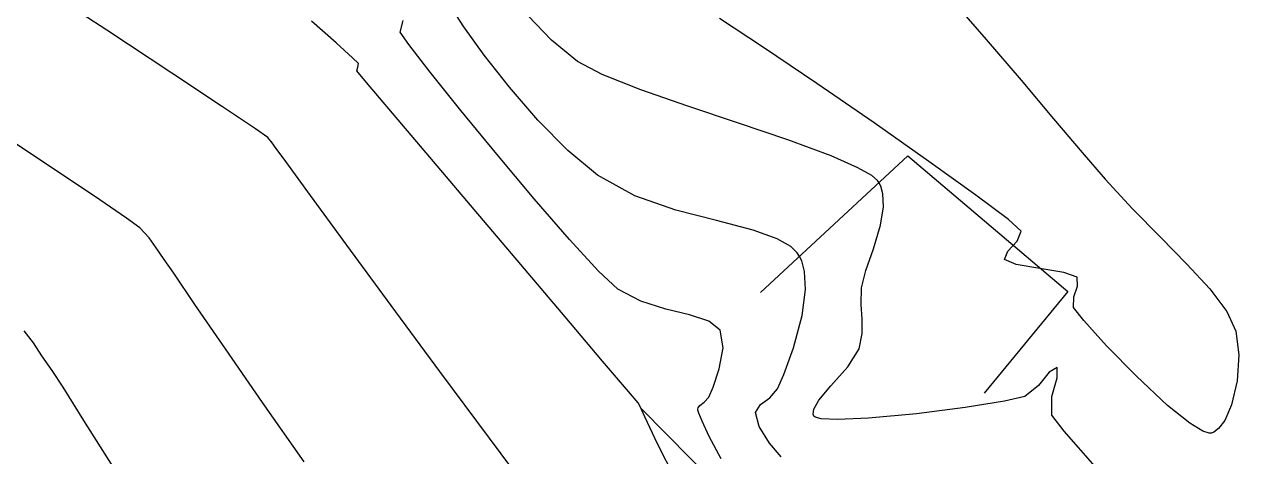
# Model space of a CAD drawing. Header units: feet. Extents: x 26064 to 27719, y 16802 to 28989.
# Drawn here: x 26273.73 to 26295.94, y 18067.46 to 18075.38 of the extents above; entities that cross this region are included whole.
import ezdxf

# ---------------------------------------------------------------- set-up
doc = ezdxf.new("R2010")
doc.units = ezdxf.units.FT
doc.header["$LTSCALE"] = 50
doc.header["$MEASUREMENT"] = 0
for name, pattern in [('HIDDEN', [0.375, 0.25, -0.125]), ('HIDDEN2', [0.1875, 0.125, -0.0625]), ('HIDN25', [0.0938, 0.0625, -0.0313])]:
    doc.linetypes.add(name, pattern=pattern)
for name, color, linetype in [('CONT-MJR', 160, 'HIDDEN'), ('CONT-MNR', 55, 'HIDN25'), ('EX-STORM DRAIN', 251, 'HIDDEN2')]:
    doc.layers.add(name, color=color, linetype=linetype)

msp = doc.modelspace()

# ---------------------------------------------------------------- linework, layer by layer
at = {"layer": 'CONT-MJR', "color": 7}
for p, q in [((26280.60896, 18075.23444, 595), (26280.66055, 18075.44587, 595)), ((26280.76425, 18075.00863, 595), (26280.60896, 18075.23444, 595)), ((26281.15671, 18074.50142, 595), (26280.76425, 18075.00863, 595)), ((26281.71661, 18073.80179, 595), (26281.15671, 18074.50142, 595)), ((26282.37425, 18072.99868, 595), (26281.71661, 18073.80179, 595)), ((26283.05988, 18072.18107, 595), (26282.37425, 18072.99868, 595)), ((26283.7038, 18071.4379, 595), (26283.05988, 18072.18107, 595)), ((26284.23627, 18070.85816, 595), (26283.7038, 18071.4379, 595)), ((26284.58756, 18070.53078, 595), (26284.23627, 18070.85816, 595)), ((26285.00683, 18070.30941, 595), (26284.58756, 18070.53078, 595)), ((26285.46416, 18070.16596, 595), (26285.00683, 18070.30941, 595)), ((26285.89873, 18070.05803, 595), (26285.46416, 18070.16596, 595)), ((26286.24969, 18069.94322, 595), (26285.89873, 18070.05803, 595)), ((26286.45623, 18069.77916, 595), (26286.24969, 18069.94322, 595)), ((26286.51102, 18069.45773, 595), (26286.45623, 18069.77916, 595)), ((26286.44287, 18069.07324, 595), (26286.51102, 18069.45773, 595)), ((26286.33062, 18068.73482, 595), (26286.44287, 18069.07324, 595)), ((26286.16511, 18068.45901, 595), (26286.25313, 18068.55157, 595)), ((26286.25313, 18068.55157, 595), (26286.33062, 18068.73482, 595)), ((26286.05055, 18068.33164, 595), (26286.05734, 18068.3562, 595)), ((26286.05197, 18068.3163, 595), (26286.05055, 18068.33164, 595)), ((26286.06954, 18068.25758, 595), (26286.05197, 18068.3163, 595)), ((26286.05734, 18068.3562, 595), (26286.09002, 18068.3996, 595)), ((26286.09002, 18068.3996, 595), (26286.16511, 18068.45901, 595)), ((26286.12872, 18068.11015, 595), (26286.06954, 18068.25758, 595)), ((26286.25783, 18067.83281, 595), (26286.12872, 18068.11015, 595)), ((26286.47622, 18067.42065, 595), (26286.25783, 18067.83281, 595))]:
    msp.add_line(p, q, dxfattribs=at)
at = {"layer": 'CONT-MNR', "color": 7}
for p, q in [((26275.23874, 18075.27295, 597), (26273.83866, 18076.18811, 597)), ((26281.76921, 18075.33066, 594), (26281.51301, 18075.72578, 594)), ((26279.43301, 18075.03615, 596), (26278.98564, 18075.43301, 596)), ((26282.14272, 18074.81166, 594), (26281.76921, 18075.33066, 594)), ((26285.00659, 18074.18112, 593), (26284.30327, 18074.45773, 593)), ((26283.12327, 18073.62549, 594), (26282.60395, 18074.22464, 594)), ((26286.79508, 18073.5701, 593), (26285.86738, 18073.88093, 593)), ((26290.27843, 18072.86731, 592), (26289.27459, 18073.57297, 592)), ((26278.34002, 18073.10446, 597), (26278.2659, 18073.21016, 597)), ((26288.48898, 18072.96828, 593), (26287.69913, 18073.26157, 593)), ((26284.21776, 18072.6143, 594), (26283.67108, 18073.07009, 594)), ((26275.01322, 18072.23142, 598), (26274.12806, 18072.82595, 598)), ((26278.96748, 18072.24273, 597), (26278.51498, 18072.86416, 597)), ((26286.39229, 18071.78328, 594), (26285.64767, 18071.97599, 594)), ((26289.39357, 18071.69854, 593), (26289.44766, 18072.03661, 593)), ((26289.26266, 18071.26798, 593), (26289.39357, 18071.69854, 593)), ((26287.74919, 18071.30866, 594), (26287.50196, 18071.45335, 594)), ((26291.88849, 18071.40874, 592), (26291.96328, 18071.59151, 592)), ((26276.29018, 18071.0739, 598), (26276.14422, 18071.2844, 598)), ((26288.00257, 18070.85429, 594), (26287.95017, 18071.04491, 594)), ((26291.87574, 18070.98265, 592), (26291.6578, 18071.06982, 592)), ((26292.30741, 18070.91005, 592), (26291.87574, 18070.98265, 592)), ((26292.98625, 18070.74762, 592), (26292.74639, 18070.83679, 592)), ((26295.41423, 18070.53367, 592), (26295.72591, 18070.12309, 592)), ((26287.95962, 18070.04537, 594), (26288.02102, 18070.52602, 594)), ((26292.92427, 18070.19637, 592), (26292.93063, 18070.39115, 592)), ((26277.40896, 18069.43681, 598), (26276.85216, 18070.25095, 598)), ((26293.10946, 18069.95384, 592), (26292.92427, 18070.19637, 592)), ((26284.30764, 18069.21403, 596), (26283.62366, 18070.02126, 596)), ((26289.05733, 18069.72047, 593), (26289.05569, 18069.98074, 593)), ((26289.00067, 18069.43657, 593), (26289.05733, 18069.72047, 593)), ((26274.05289, 18069.3093, 599), (26273.89754, 18069.54527, 599)), ((26274.24034, 18069.04334, 599), (26274.05289, 18069.3093, 599)), ((26288.4852, 18068.75672, 593), (26288.79577, 18069.10543, 593)), ((26288.26609, 18068.49854, 593), (26288.4852, 18068.75672, 593)), ((26292.52721, 18068.56395, 593), (26292.62566, 18068.90642, 593)), ((26294.64328, 18068.40037, 592), (26294.07232, 18068.93388, 592)), ((26284.99263, 18068.39425, 596), (26284.95737, 18068.44726, 596)), ((26287.10846, 18068.26903, 594), (26287.19959, 18068.4206, 594)), ((26288.1716, 18068.33375, 593), (26288.26609, 18068.49854, 593)), ((26291.65736, 18068.4767, 593), (26290.93796, 18068.36294, 593)), ((26295.04876, 18068.07348, 592), (26294.64328, 18068.40037, 592)), ((26288.17461, 18068.20564, 593), (26288.16068, 18068.2436, 593)), ((26288.60272, 18068.14038, 593), (26288.30912, 18068.15498, 593)), ((26289.17469, 18068.16607, 593), (26288.60272, 18068.14038, 593)), ((26292.74915, 18067.93118, 593), (26292.5242, 18068.22036, 593)), ((26287.35855, 18067.71123, 594), (26287.17492, 18068.01676, 594)), ((26293.31791, 18067.28002, 593), (26292.74915, 18067.93118, 593)), ((26283.0918, 18066.66712, 597), (26282.23786, 18067.80198, 597)), ((26287.57222, 18067.46182, 594), (26287.35855, 18067.71123, 594))]:
    msp.add_line(p, q, dxfattribs=at)
at = {"layer": 'CONT-MNR', "color": 7, "extrusion": (0.755253, 0.655434, 0)}
msp.add_line((26290.6651, 18075.86, 592), (26291.32249, 18075.1025, 592), dxfattribs=at)
at = {"layer": 'CONT-MNR', "color": 7, "extrusion": (0.717405, 0.696656, 0)}
msp.add_line((26283.37624, 18075.08968, 593), (26282.94498, 18075.53378, 593), dxfattribs=at)
at = {"layer": 'CONT-MNR', "color": 7, "extrusion": (-0.547448, -0.83684, 0)}
msp.add_line((26287.25061, 18074.95489, 592), (26286.44615, 18075.48115, 592), dxfattribs=at)
at = {"layer": 'CONT-MNR', "color": 7, "extrusion": (-0.55117, -0.834393, 0)}
msp.add_line((26276.43071, 18074.48558, 597), (26275.23874, 18075.27295, 597), dxfattribs=at)
at = {"layer": 'CONT-MNR', "color": 7, "extrusion": (-0.672209, -0.740361, 0)}
msp.add_line((26279.73316, 18074.76363, 596), (26279.43301, 18075.03615, 596), dxfattribs=at)
at = {"layer": 'CONT-MNR', "color": 7, "extrusion": (-0.638998, -0.769209, 0)}
msp.add_line((26283.84795, 18074.69781, 593), (26283.37624, 18075.08968, 593), dxfattribs=at)
at = {"layer": 'CONT-MNR', "color": 7, "extrusion": (0.76083, 0.648951, 0)}
msp.add_line((26291.32249, 18075.1025, 592), (26291.96213, 18074.35259, 592), dxfattribs=at)
at = {"layer": 'CONT-MNR', "color": 7, "extrusion": (-0.688249, -0.725475, 0)}
msp.add_line((26279.84419, 18074.65829, 596), (26279.73316, 18074.76363, 596), dxfattribs=at)
at = {"layer": 'CONT-MNR', "color": 7, "extrusion": (0.786318, 0.617822, 0)}
msp.add_line((26282.60395, 18074.22464, 594), (26282.14272, 18074.81166, 594), dxfattribs=at)
at = {"layer": 'CONT-MNR', "color": 7, "extrusion": (0.559705, 0.828692, 0)}
msp.add_line((26288.22937, 18074.29382, 592), (26287.25061, 18074.95489, 592), dxfattribs=at)
at = {"layer": 'CONT-MNR', "color": 7, "extrusion": (0.973335, -0.229388, 0)}
msp.add_line((26279.81417, 18074.52776, 596), (26279.82967, 18074.59351, 596), dxfattribs=at)
at = {"layer": 'CONT-MNR', "color": 7, "extrusion": (0.768735, 0.639568, 0)}
msp.add_line((26279.99165, 18074.31444, 596), (26279.81417, 18074.52776, 596), dxfattribs=at)
at = {"layer": 'CONT-MNR', "color": 7, "extrusion": (0.975781, -0.218748, 0)}
msp.add_line((26279.82967, 18074.59351, 596), (26279.84419, 18074.65829, 596), dxfattribs=at)
at = {"layer": 'CONT-MNR', "color": 7, "extrusion": (-0.46643, -0.884558, 0)}
msp.add_line((26284.30327, 18074.45773, 593), (26283.84795, 18074.69781, 593), dxfattribs=at)
at = {"layer": 'CONT-MNR', "color": 7, "extrusion": (-0.554797, -0.831986, 0)}
msp.add_line((26277.35721, 18073.86776, 597), (26276.43071, 18074.48558, 597), dxfattribs=at)
at = {"layer": 'CONT-MNR', "color": 7, "extrusion": (0.76454, 0.644577, 0)}
msp.add_line((26280.46474, 18073.7533, 596), (26279.99165, 18074.31444, 596), dxfattribs=at)
at = {"layer": 'CONT-MNR', "color": 7, "extrusion": (0.763604, 0.645685, 0)}
msp.add_line((26291.96213, 18074.35259, 592), (26292.55644, 18073.64974, 592), dxfattribs=at)
at = {"layer": 'CONT-MNR', "color": 7, "extrusion": (-0.329287, -0.94423, 0)}
msp.add_line((26285.86738, 18073.88093, 593), (26285.00659, 18074.18112, 593), dxfattribs=at)
at = {"layer": 'CONT-MNR', "color": 7, "extrusion": (-0.567743, -0.823206, 0)}
msp.add_line((26289.27459, 18073.57297, 592), (26288.22937, 18074.29382, 592), dxfattribs=at)
at = {"layer": 'CONT-MNR', "color": 7, "extrusion": (-0.558547, -0.829473, 0)}
msp.add_line((26277.96091, 18073.46124, 597), (26277.35721, 18073.86776, 597), dxfattribs=at)
at = {"layer": 'CONT-MNR', "color": 7, "extrusion": (0.763698, 0.645574, 0)}
msp.add_line((26281.14896, 18072.94388, 596), (26280.46474, 18073.7533, 596), dxfattribs=at)
at = {"layer": 'CONT-MNR', "color": 7, "extrusion": (0.76344, 0.645879, 0)}
msp.add_line((26292.55644, 18073.64974, 592), (26293.07784, 18073.03343, 592), dxfattribs=at)
at = {"layer": 'CONT-MNR', "color": 7, "extrusion": (0.552452, 0.833544, 0)}
msp.add_line((26274.12806, 18072.82595, 598), (26272.99978, 18073.57374, 598), dxfattribs=at)
at = {"layer": 'CONT-MNR', "color": 7, "extrusion": (-0.565913, -0.824465, 0)}
msp.add_line((26278.18445, 18073.30781, 597), (26277.96091, 18073.46124, 597), dxfattribs=at)
at = {"layer": 'CONT-MNR', "color": 7, "extrusion": (0.711961, 0.702219, 0)}
msp.add_line((26283.67108, 18073.07009, 594), (26283.12327, 18073.62549, 594), dxfattribs=at)
at = {"layer": 'CONT-MNR', "color": 7, "extrusion": (-0.322983, -0.946405, 0)}
msp.add_line((26287.69913, 18073.26157, 593), (26286.79508, 18073.5701, 593), dxfattribs=at)
at = {"layer": 'CONT-MNR', "color": 7, "extrusion": (0.767901, 0.640569, 0)}
msp.add_line((26278.2659, 18073.21016, 597), (26278.18445, 18073.30781, 597), dxfattribs=at)
at = {"layer": 'CONT-MNR', "color": 7, "extrusion": (0.808417, 0.588611, 0)}
msp.add_line((26278.51498, 18072.86416, 597), (26278.34002, 18073.10446, 597), dxfattribs=at)
at = {"layer": 'CONT-MNR', "color": 7, "extrusion": (0.758749, 0.651383, 0)}
msp.add_line((26293.07784, 18073.03343, 592), (26293.49875, 18072.54315, 592), dxfattribs=at)
at = {"layer": 'CONT-MNR', "color": 7, "extrusion": (0.763339, 0.645998, 0)}
msp.add_line((26281.95984, 18071.98571, 596), (26281.14896, 18072.94388, 596), dxfattribs=at)
at = {"layer": 'CONT-MNR', "color": 7, "extrusion": (-0.402562, -0.915393, 0)}
msp.add_line((26288.97779, 18072.75332, 593), (26288.48898, 18072.96828, 593), dxfattribs=at)
at = {"layer": 'CONT-MNR', "color": 7, "extrusion": (-0.498696, -0.866777, 0)}
msp.add_line((26289.23051, 18072.60792, 593), (26288.97779, 18072.75332, 593), dxfattribs=at)
at = {"layer": 'CONT-MNR', "color": 7, "extrusion": (-0.584388, -0.811474, 0)}
msp.add_line((26291.13305, 18072.25185, 592), (26290.27843, 18072.86731, 592), dxfattribs=at)
at = {"layer": 'CONT-MNR', "color": 7, "extrusion": (-0.484301, -0.874901, 0)}
msp.add_line((26284.89964, 18072.23684, 594), (26284.21776, 18072.6143, 594), dxfattribs=at)
at = {"layer": 'CONT-MNR', "color": 7, "extrusion": (-0.647535, -0.762036, 0)}
msp.add_line((26289.33389, 18072.52008, 593), (26289.23051, 18072.60792, 593), dxfattribs=at)
at = {"layer": 'CONT-MNR', "color": 7, "extrusion": (0.735262, 0.677783, 0)}
msp.add_line((26293.49875, 18072.54315, 592), (26293.99953, 18071.9999, 592), dxfattribs=at)
at = {"layer": 'CONT-MNR', "color": 7, "extrusion": (0.80637, 0.591411, 0)}
msp.add_line((26289.36387, 18072.47919, 593), (26289.33389, 18072.52008, 593), dxfattribs=at)
at = {"layer": 'CONT-MNR', "color": 7, "extrusion": (0.900435, 0.434992, 0)}
msp.add_line((26289.39561, 18072.4135, 593), (26289.36387, 18072.47919, 593), dxfattribs=at)
at = {"layer": 'CONT-MNR', "color": 7, "extrusion": (0.961665, 0.274228, 0)}
msp.add_line((26289.43614, 18072.27135, 593), (26289.39561, 18072.4135, 593), dxfattribs=at)
at = {"layer": 'CONT-MNR', "color": 7, "extrusion": (-0.564385, -0.825512, 0)}
msp.add_line((26275.60352, 18071.82785, 598), (26275.01322, 18072.23142, 598), dxfattribs=at)
at = {"layer": 'CONT-MNR', "color": 7, "extrusion": (0.807615, 0.589709, 0)}
msp.add_line((26279.63177, 18071.33298, 597), (26278.96748, 18072.24273, 597), dxfattribs=at)
at = {"layer": 'CONT-MNR', "color": 7, "extrusion": (-0.329269, -0.944236, 0)}
msp.add_line((26285.64767, 18071.97599, 594), (26284.89964, 18072.23684, 594), dxfattribs=at)
at = {"layer": 'CONT-MNR', "color": 7, "extrusion": (0.998798, 0.04901, 0)}
msp.add_line((26289.44766, 18072.03661, 593), (26289.43614, 18072.27135, 593), dxfattribs=at)
at = {"layer": 'CONT-MNR', "color": 7, "extrusion": (0.601786, 0.798657, 0)}
msp.add_line((26291.73061, 18071.80158, 592), (26291.13305, 18072.25185, 592), dxfattribs=at)
at = {"layer": 'CONT-MNR', "color": 7, "extrusion": (0.763142, 0.646231, 0)}
msp.add_line((26282.8129, 18070.97833, 596), (26281.95984, 18071.98571, 596), dxfattribs=at)
at = {"layer": 'CONT-MNR', "color": 7, "extrusion": (0.712845, 0.701322, 0)}
msp.add_line((26293.99953, 18071.9999, 592), (26294.51184, 18071.47918, 592), dxfattribs=at)
at = {"layer": 'CONT-MNR', "color": 7, "extrusion": (-0.583175, -0.812346, 0)}
msp.add_line((26275.8472, 18071.65292, 598), (26275.60352, 18071.82785, 598), dxfattribs=at)
at = {"layer": 'CONT-MNR', "color": 7, "extrusion": (0.734256, 0.678873, 0)}
msp.add_line((26276.01731, 18071.46893, 598), (26275.8472, 18071.65292, 598), dxfattribs=at)
at = {"layer": 'CONT-MNR', "color": 7, "extrusion": (-0.249516, -0.968371, 0)}
msp.add_line((26287.06393, 18071.61022, 594), (26286.39229, 18071.78328, 594), dxfattribs=at)
at = {"layer": 'CONT-MNR', "color": 7, "extrusion": (-0.670134, -0.74224, 0)}
msp.add_line((26291.96328, 18071.59151, 592), (26291.73061, 18071.80158, 592), dxfattribs=at)
at = {"layer": 'CONT-MNR', "color": 7, "extrusion": (0.823933, 0.566687, 0)}
msp.add_line((26276.14422, 18071.2844, 598), (26276.01731, 18071.46893, 598), dxfattribs=at)
at = {"layer": 'CONT-MNR', "color": 7, "extrusion": (0.337155, 0.941449, 0)}
msp.add_line((26287.50196, 18071.45335, 594), (26287.06393, 18071.61022, 594), dxfattribs=at)
at = {"layer": 'CONT-MNR', "color": 7, "extrusion": (0.711782, 0.7024, 0)}
msp.add_line((26294.51184, 18071.47918, 592), (26294.99647, 18070.98807, 592), dxfattribs=at)
at = {"layer": 'CONT-MNR', "color": 7, "extrusion": (0.806472, 0.591272, 0)}
msp.add_line((26280.44209, 18070.22772, 597), (26279.63177, 18071.33298, 597), dxfattribs=at)
at = {"layer": 'CONT-MNR', "color": 7, "extrusion": (-0.699112, -0.715013, 0)}
msp.add_line((26287.86696, 18071.19352, 594), (26287.74919, 18071.30866, 594), dxfattribs=at)
at = {"layer": 'CONT-MNR', "color": 7, "extrusion": (0.944239, -0.32926, 0)}
msp.add_line((26289.12406, 18070.8705, 593), (26289.26266, 18071.26798, 593), dxfattribs=at)
at = {"layer": 'CONT-MNR', "color": 7, "extrusion": (0.927808, -0.373058, 0)}
msp.add_line((26291.6578, 18071.06982, 592), (26291.72042, 18071.22555, 592), dxfattribs=at)
at = {"layer": 'CONT-MNR', "color": 7, "extrusion": (0.736869, -0.676036, 0)}
msp.add_line((26291.72042, 18071.22555, 592), (26291.88849, 18071.40874, 592), dxfattribs=at)
at = {"layer": 'CONT-MNR', "color": 7, "extrusion": (0.823241, 0.567692, 0)}
msp.add_line((26276.46449, 18070.82113, 598), (26276.29018, 18071.0739, 598), dxfattribs=at)
at = {"layer": 'CONT-MNR', "color": 7, "extrusion": (0.76302, 0.646374, 0)}
msp.add_line((26283.62366, 18070.02126, 596), (26282.8129, 18070.97833, 596), dxfattribs=at)
at = {"layer": 'CONT-MNR', "color": 7, "extrusion": (0.830854, 0.556491, 0)}
msp.add_line((26287.91005, 18071.12917, 594), (26287.86696, 18071.19352, 594), dxfattribs=at)
at = {"layer": 'CONT-MNR', "color": 7, "extrusion": (0.902902, 0.429847, 0)}
msp.add_line((26287.95017, 18071.04491, 594), (26287.91005, 18071.12917, 594), dxfattribs=at)
at = {"layer": 'CONT-MNR', "color": 7, "extrusion": (0.736161, 0.676806, 0)}
msp.add_line((26294.99647, 18070.98807, 592), (26295.41423, 18070.53367, 592), dxfattribs=at)
at = {"layer": 'CONT-MNR', "color": 7, "extrusion": (0.826954, 0.562269, 0)}
msp.add_line((26276.85216, 18070.25095, 598), (26276.46449, 18070.82113, 598), dxfattribs=at)
at = {"layer": 'CONT-MNR', "color": 7, "extrusion": (0.998425, 0.056098, 0)}
msp.add_line((26288.02102, 18070.52602, 594), (26288.00257, 18070.85429, 594), dxfattribs=at)
at = {"layer": 'CONT-MNR', "color": 7, "extrusion": (0.970624, -0.240603, 0)}
msp.add_line((26289.04486, 18070.55101, 593), (26289.12406, 18070.8705, 593), dxfattribs=at)
at = {"layer": 'CONT-MNR', "color": 7, "extrusion": (-0.164625, -0.986356, 0)}
msp.add_line((26292.74639, 18070.83679, 592), (26292.30741, 18070.91005, 592), dxfattribs=at)
at = {"layer": 'CONT-MNR', "color": 7, "extrusion": (0.999713, -0.023957, 0)}
msp.add_line((26289.03759, 18070.24753, 593), (26289.04486, 18070.55101, 593), dxfattribs=at)
at = {"layer": 'CONT-MNR', "color": 7, "extrusion": (0.946039, -0.324053, 0)}
msp.add_line((26292.93063, 18070.39115, 592), (26292.9971, 18070.58521, 592), dxfattribs=at)
at = {"layer": 'CONT-MNR', "color": 7, "extrusion": (0.997776, 0.066657, 0)}
msp.add_line((26292.9971, 18070.58521, 592), (26292.98625, 18070.74762, 592), dxfattribs=at)
at = {"layer": 'CONT-MNR', "color": 7, "extrusion": (0.804879, 0.593438, 0)}
msp.add_line((26281.33271, 18069.01979, 597), (26280.44209, 18070.22772, 597), dxfattribs=at)
at = {"layer": 'CONT-MNR', "color": 7, "extrusion": (0.997707, 0.067683, 0)}
msp.add_line((26289.05569, 18069.98074, 593), (26289.03759, 18070.24753, 593), dxfattribs=at)
at = {"layer": 'CONT-MNR', "color": 7, "extrusion": (0.907585, 0.419869, 0)}
msp.add_line((26295.72591, 18070.12309, 592), (26295.89231, 18069.7634, 592), dxfattribs=at)
at = {"layer": 'CONT-MNR', "color": 7, "extrusion": (0.966003, -0.25853, 0)}
msp.add_line((26287.80104, 18069.45285, 594), (26287.95962, 18070.04537, 594), dxfattribs=at)
at = {"layer": 'CONT-MNR', "color": 7, "extrusion": (0.741852, 0.670564, 0)}
msp.add_line((26293.5266, 18069.49236, 592), (26293.10946, 18069.95384, 592), dxfattribs=at)
at = {"layer": 'CONT-MNR', "color": 7, "extrusion": (0.802072, 0.597227, 0)}
msp.add_line((26273.89754, 18069.54527, 599), (26273.73099, 18069.76895, 599), dxfattribs=at)
at = {"layer": 'CONT-MNR', "color": 7, "extrusion": (0.993174, 0.116643, 0)}
msp.add_line((26295.89231, 18069.7634, 592), (26295.94375, 18069.32533, 592), dxfattribs=at)
at = {"layer": 'CONT-MNR', "color": 7, "extrusion": (0.822211, 0.569183, 0)}
msp.add_line((26278.09062, 18068.45212, 598), (26277.40896, 18069.43681, 598), dxfattribs=at)
at = {"layer": 'CONT-MNR', "color": 7, "extrusion": (0.939333, -0.343007, 0)}
msp.add_line((26287.62465, 18068.96979, 594), (26287.80104, 18069.45285, 594), dxfattribs=at)
at = {"layer": 'CONT-MNR', "color": 7, "extrusion": (0.850383, -0.526164, 0)}
msp.add_line((26288.79577, 18069.10543, 593), (26289.00067, 18069.43657, 593), dxfattribs=at)
at = {"layer": 'CONT-MNR', "color": 7, "extrusion": (0.715225, 0.698895, 0)}
msp.add_line((26294.07232, 18068.93388, 592), (26293.5266, 18069.49236, 592), dxfattribs=at)
at = {"layer": 'CONT-MNR', "color": 7, "extrusion": (0.762908, 0.646507, 0)}
msp.add_line((26284.78037, 18068.65619, 596), (26284.30764, 18069.21403, 596), dxfattribs=at)
at = {"layer": 'CONT-MNR', "color": 7, "extrusion": (0.997846, -0.065597, 0)}
msp.add_line((26295.94375, 18069.32533, 592), (26295.91266, 18068.85238, 592), dxfattribs=at)
at = {"layer": 'CONT-MNR', "color": 7, "extrusion": (0.838891, 0.544299, 0)}
msp.add_line((26274.43914, 18068.73694, 599), (26274.24034, 18069.04334, 599), dxfattribs=at)
at = {"layer": 'CONT-MNR', "color": 7, "extrusion": (0.802587, 0.596535, 0)}
msp.add_line((26282.23786, 18067.80198, 597), (26281.33271, 18069.01979, 597), dxfattribs=at)
at = {"layer": 'CONT-MNR', "color": 7, "extrusion": (0.777059, -0.629428, 0)}
msp.add_line((26292.47731, 18069.01127, 593), (26292.2799, 18068.76755, 593), dxfattribs=at)
at = {"layer": 'CONT-MNR', "color": 7, "extrusion": (-0.501161, 0.865354, 0)}
msp.add_line((26292.62258, 18069.0954, 593), (26292.47731, 18069.01127, 593), dxfattribs=at)
at = {"layer": 'CONT-MNR', "color": 7, "extrusion": (0.999868, 0.016271, 0)}
msp.add_line((26292.62566, 18068.90642, 593), (26292.62258, 18069.0954, 593), dxfattribs=at)
at = {"layer": 'CONT-MNR', "color": 7, "extrusion": (0.916869, -0.399189, 0)}
msp.add_line((26287.50875, 18068.70359, 594), (26287.62465, 18068.96979, 594), dxfattribs=at)
at = {"layer": 'CONT-MNR', "color": 7, "extrusion": (0.635182, -0.772363, 0)}
msp.add_line((26292.2799, 18068.76755, 593), (26292.02944, 18068.56158, 593), dxfattribs=at)
at = {"layer": 'CONT-MNR', "color": 7, "extrusion": (0.974579, -0.224045, 0)}
msp.add_line((26295.91266, 18068.85238, 592), (26295.81136, 18068.41174, 592), dxfattribs=at)
at = {"layer": 'CONT-MNR', "color": 7, "extrusion": (0.849488, 0.527607, 0)}
msp.add_line((26274.82079, 18068.12245, 599), (26274.43914, 18068.73694, 599), dxfattribs=at)
at = {"layer": 'CONT-MNR', "color": 7, "extrusion": (0.763004, 0.646393, 0)}
msp.add_line((26284.95737, 18068.44726, 596), (26284.78037, 18068.65619, 596), dxfattribs=at)
at = {"layer": 'CONT-MNR', "color": 7, "extrusion": (0.592319, -0.805704, 0)}
msp.add_line((26287.19959, 18068.4206, 594), (26287.36557, 18068.54262, 594), dxfattribs=at)
at = {"layer": 'CONT-MNR', "color": 7, "extrusion": (0.747187, -0.664614, 0)}
msp.add_line((26287.36557, 18068.54262, 594), (26287.50875, 18068.70359, 594), dxfattribs=at)
at = {"layer": 'CONT-MNR', "color": 7, "extrusion": (0.222405, -0.974954, 0)}
msp.add_line((26292.02944, 18068.56158, 593), (26291.65736, 18068.4767, 593), dxfattribs=at)
at = {"layer": 'CONT-MNR', "color": 7, "extrusion": (0.999962, -0.008768, 0)}
msp.add_line((26292.5242, 18068.22036, 593), (26292.52721, 18068.56395, 593), dxfattribs=at)
at = {"layer": 'CONT-MNR', "color": 7, "extrusion": (0.817449, 0.576001, 0)}
msp.add_line((26278.8529, 18067.37031, 598), (26278.09062, 18068.45212, 598), dxfattribs=at)
at = {"layer": 'CONT-MNR', "color": 7, "extrusion": (0.915161, 0.403089, 0)}
msp.add_line((26285.08078, 18068.19411, 596), (26284.99263, 18068.39425, 596), dxfattribs=at)
at = {"layer": 'CONT-MNR', "color": 7, "extrusion": (0.992749, -0.120203, 0)}
msp.add_line((26288.16068, 18068.2436, 593), (26288.1716, 18068.33375, 593), dxfattribs=at)
at = {"layer": 'CONT-MNR', "color": 7, "extrusion": (0.126679, -0.991944, 0)}
msp.add_line((26290.93796, 18068.36294, 593), (26290.05061, 18068.24961, 593), dxfattribs=at)
at = {"layer": 'CONT-MNR', "color": 7, "extrusion": (0.917339, -0.398107, 0)}
msp.add_line((26295.81136, 18068.41174, 592), (26295.68806, 18068.12761, 592), dxfattribs=at)
at = {"layer": 'CONT-MNR', "color": 7, "extrusion": (0.846674, 0.532112, 0)}
msp.add_line((26275.35372, 18067.27447, 599), (26274.82079, 18068.12245, 599), dxfattribs=at)
at = {"layer": 'CONT-MNR', "color": 7, "extrusion": (0.906534, 0.422132, 0)}
msp.add_line((26285.31088, 18067.69997, 596), (26285.08078, 18068.19411, 596), dxfattribs=at)
at = {"layer": 'CONT-MNR', "color": 7, "extrusion": (0.967009, 0.254743, 0)}
msp.add_line((26287.17492, 18068.01676, 594), (26287.10846, 18068.26903, 594), dxfattribs=at)
at = {"layer": 'CONT-MNR', "color": 7, "extrusion": (0.651754, 0.75843, 0)}
msp.add_line((26288.19938, 18068.18435, 593), (26288.17461, 18068.20564, 593), dxfattribs=at)
at = {"layer": 'CONT-MNR', "color": 7, "extrusion": (-0.258564, -0.965994, 0)}
msp.add_line((26288.30912, 18068.15498, 593), (26288.19938, 18068.18435, 593), dxfattribs=at)
at = {"layer": 'CONT-MNR', "color": 7, "extrusion": (0.094949, -0.995482, 0)}
msp.add_line((26290.05061, 18068.24961, 593), (26289.17469, 18068.16607, 593), dxfattribs=at)
at = {"layer": 'CONT-MNR', "color": 7, "extrusion": (0.79995, -0.600066, 0)}
msp.add_line((26295.68806, 18068.12761, 592), (26295.57507, 18067.97699, 592), dxfattribs=at)
at = {"layer": 'CONT-MNR', "color": 7, "extrusion": (0.520318, 0.853973, 0)}
msp.add_line((26295.28822, 18067.92758, 592), (26295.04876, 18068.07348, 592), dxfattribs=at)
at = {"layer": 'CONT-MNR', "color": 7, "extrusion": (-0.290569, -0.956854, 0)}
msp.add_line((26295.40467, 18067.89221, 592), (26295.28822, 18067.92758, 592), dxfattribs=at)
at = {"layer": 'CONT-MNR', "color": 7, "extrusion": (0.088834, -0.996046, 0)}
msp.add_line((26295.44746, 18067.89603, 592), (26295.40467, 18067.89221, 592), dxfattribs=at)
at = {"layer": 'CONT-MNR', "color": 7, "extrusion": (0.384955, -0.922935, 0)}
msp.add_line((26295.49146, 18067.91438, 592), (26295.44746, 18067.89603, 592), dxfattribs=at)
at = {"layer": 'CONT-MNR', "color": 7, "extrusion": (-0.59939, 0.800457, 0)}
msp.add_line((26295.57507, 18067.97699, 592), (26295.49146, 18067.91438, 592), dxfattribs=at)
at = {"layer": 'CONT-MNR', "color": 7, "extrusion": (0.890457, 0.455066, 0)}
msp.add_line((26285.636, 18067.0638, 596), (26285.31088, 18067.69997, 596), dxfattribs=at)
at = {"layer": 'EX-STORM DRAIN', "color": 7, "flags": 128}
msp.add_lwpolyline([(26289.89349, 18072.97096), (26292.82058, 18070.48841), (26288.3172, 18065.00168), (26284.96645, 18068.39584), (26289.89349, 18072.97096)], dxfattribs=at)
msp.add_lwpolyline([(26289.89349, 18072.97096), (26292.82058, 18070.48841), (26288.3172, 18065.00168), (26284.96645, 18068.39584), (26289.89349, 18072.97096)], dxfattribs=at)

doc.saveas('drawing.dxf')
